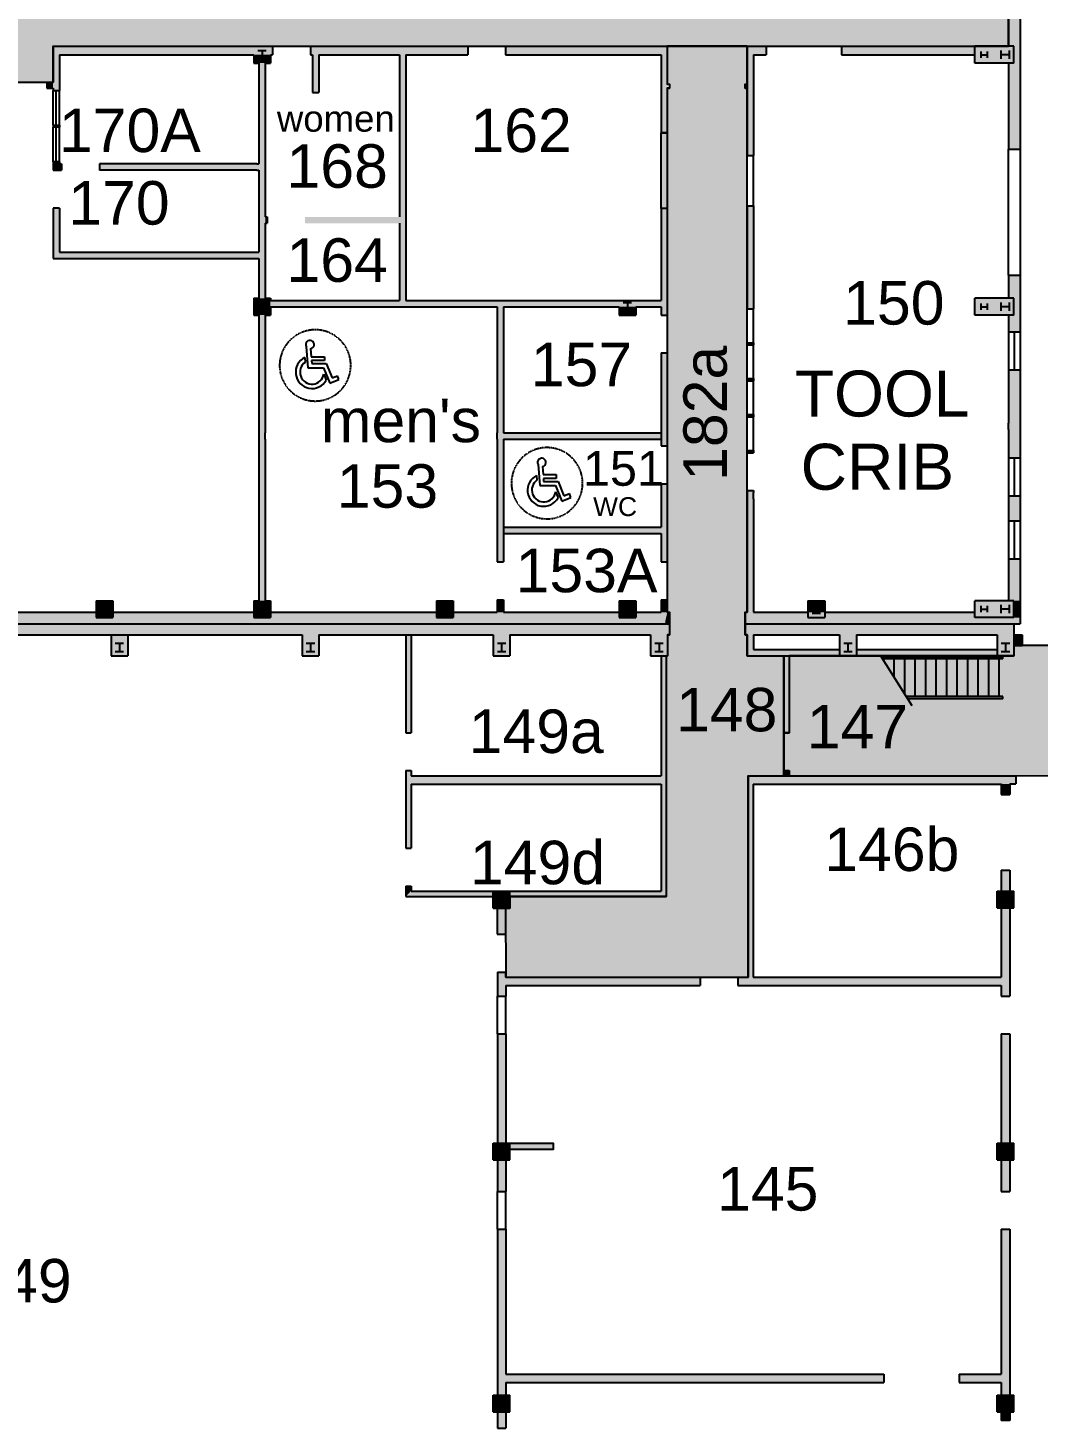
# Model space of a CAD drawing. Extents: x 268 to 100406, y 480 to 72572.
# Drawn here: x 1705 to 2667, y 1691 to 3025 of the extents above; entities that cross this region are included whole.
import ezdxf

# ---------------------------------------------------------------- set-up
doc = ezdxf.new("R2010")
doc.units = 0
doc.header["$LTSCALE"] = 0.5
doc.linetypes.add('DASH', pattern=[6, 3, -3])
doc.layers.get('0').update_dxf_attribs({"linetype": 'CONTINUOUS'})
for name, color, linetype in [('CORRIDOR_HATCH', 253, 'CONTINUOUS'), ('ROOM_NAMES', 7, 'CONTINUOUS'), ('SOLID', 7, 'CONTINUOUS'), ('STAIR', 7, 'CONTINUOUS'), ('TEXT', 7, 'CONTINUOUS'), ('WALL', 7, 'CONTINUOUS'), ('WALLS', 7, 'CONTINUOUS')]:
    doc.layers.add(name, color=color, linetype=linetype)
doc.styles.add('STANDARD_2', font='arial.ttf')

# ---------------------------------------------------------------- blocks, each defined once
blk = doc.blocks.new('COL')
at = {"layer": 'WALL'}
for p, q in [((-8, 8), (29, 8)), ((-8, -8), (-8, 8)), ((-4, -4), (-4, 4)), ((-4, 0), (4, 0)), ((4, -4), (4, 4)), ((17, -3), (17, 3)), ((23, 0), (17, 0)), ((23, -3), (23, 3)), ((29, -8), (29, 8)), ((-8, -8), (29, -8))]:
    blk.add_line(p, q, dxfattribs=at)
blk = doc.blocks.new('*U37')
at = {"layer": 'SOLID'}
for points in [[(2163.6, 1956.8), (2163.6, 1962.8), (2204.7, 1956.8)], [(2204.7, 1956.8), (2163.6, 1962.8), (2204.7, 1962.8)]]:
    blk.add_solid(points, dxfattribs=at)
blk = doc.blocks.new('*U63')
at = {"layer": 'SOLID'}
for points in [[(2307.5, 2626.7), (2307.5, 2715.3), (2313.5, 2626.7)], [(2313.5, 2626.7), (2307.5, 2715.3), (2313.5, 2715.3)]]:
    blk.add_solid(points, dxfattribs=at)
blk = doc.blocks.new('*U64')
at = {"layer": 'SOLID'}
for points in [[(2307.5, 2516.3), (2307.5, 2590.7), (2313.5, 2516.3)], [(2313.5, 2516.3), (2307.5, 2590.7), (2313.5, 2590.7)], [(2157.5, 2543.3), (2157.5, 2549.3), (2307.5, 2543.3)], [(2307.5, 2543.3), (2157.5, 2549.3), (2307.5, 2549.3)]]:
    blk.add_solid(points, dxfattribs=at)
blk = doc.blocks.new('*U65')
at = {"layer": 'SOLID'}
for points in [[(2307.5, 2852.8), (2307.5, 2924.8), (2313.5, 2852.8)], [(2313.5, 2852.8), (2307.5, 2924.8), (2313.5, 2924.8)]]:
    blk.add_solid(points, dxfattribs=at)
blk = doc.blocks.new('A$C29E779FC')
for p, q in [((531, 915), (538, 814)), ((563, 1145), (597, 702)), ((653, 1103), (666, 934)), ((666, 934), (945, 934)), ((945, 934), (945, 851)), ((597, 702), (926, 702)), ((673, 851), (677, 788)), ((945, 851), (673, 851)), ((677, 788), (984, 788)), ((926, 702), (1059, 375)), ((984, 788), (1107, 487)), ((930, 568), (982, 441)), ((1059, 375), (1249, 451)), ((1107, 487), (1221, 533)), ((1249, 451), (1221, 533))]:
    blk.add_line(p, q)
at = {"linetype": 'DASH'}
for start, end in [(0, 180), (180, 0)]:
    blk.add_arc((750, 750), 750, start, end, dxfattribs=at)
for centre, radius, start, end in [((639, 1189), 88.1, 279.5296, 210.6777), ((682, 607), 343, 116.094, 331.0081), ((682, 607), 252, 124.6842, 350.9794)]:
    blk.add_arc(centre, radius, start, end)
blk = doc.blocks.new('*U89')
at = {"layer": 'CORRIDOR_HATCH'}
for points in [[(2313.5, 3007.3), (2313.5, 3129.3), (2313.6, 3007.3)], [(2313.6, 3007.3), (2313.5, 3129.3), (2313.6, 3129.3)], [(2313.6, 3007.3), (2313.6, 3129.3), (2315.5, 3007.3)], [(2315.5, 3007.3), (2313.6, 3129.3), (2315.5, 3129.3)], [(2315.5, 3007.3), (2315.5, 3129.3), (2315.6, 3007.3)], [(2315.6, 3007.3), (2315.5, 3129.3), (2315.6, 3129.3)], [(2315.6, 3007.3), (2315.6, 3129.3), (2387.5, 3007.3)], [(2387.5, 3007.3), (2315.6, 3129.3), (2387.5, 3129.3)], [(2387.5, 3007.3), (2387.5, 3129.3), (2387.6, 3007.3)], [(2387.6, 3007.3), (2387.5, 3129.3), (2387.6, 3129.3)], [(2387.6, 3007.3), (2387.6, 3129.3), (2389.5, 3007.3)], [(2389.5, 3007.3), (2387.6, 3129.3), (2389.5, 3129.3)], [(1680.5, 2973.3), (1680.5, 3095.3), (1728.5, 2973.3)], [(1728.5, 2973.3), (1680.5, 3095.3), (1728.5, 3095.3)], [(1728.5, 3007.3), (1728.5, 3095.3), (2159.4, 3007.3)], [(2159.4, 3007.3), (1728.5, 3095.3), (2159.4, 3095.3)], [(2159.4, 3007.3), (2159.4, 3095.3), (2159.6, 3007.3)], [(2159.6, 3007.3), (2159.4, 3095.3), (2159.6, 3095.3)], [(2159.6, 3007.3), (2159.6, 3095.3), (2163.6, 3007.3)], [(2163.6, 3007.3), (2159.6, 3095.3), (2163.6, 3095.3)], [(2163.6, 3007.3), (2163.6, 3095.3), (2312.5, 3007.3)], [(2312.5, 3007.3), (2163.6, 3095.3), (2312.5, 3095.3)], [(2312.5, 3007.3), (2312.5, 3095.3), (2313.5, 3007.3)], [(2313.5, 3007.3), (2312.5, 3095.3), (2313.5, 3095.3)], [(2389.5, 3007.3), (2389.5, 3095.3), (2389.6, 3007.3)], [(2389.6, 3007.3), (2389.5, 3095.3), (2389.6, 3095.3)], [(2389.6, 3007.3), (2389.6, 3095.3), (2390.4, 3007.3)], [(2390.4, 3007.3), (2389.6, 3095.3), (2390.4, 3095.3)], [(2390.4, 3007.3), (2390.4, 3095.3), (2424.5, 3007.3)], [(2424.5, 3007.3), (2390.4, 3095.3), (2424.5, 3095.3)], [(2424.5, 3007.3), (2424.5, 3095.3), (2429.5, 3007.3)], [(2429.5, 3007.3), (2424.5, 3095.3), (2429.5, 3095.3)], [(2429.5, 3007.3), (2429.5, 3095.3), (2451.5, 3007.3)], [(2451.5, 3007.3), (2429.5, 3095.3), (2451.5, 3095.3)], [(2451.5, 3007.3), (2451.5, 3095.3), (2582.4, 3007.3)], [(2582.4, 3007.3), (2451.5, 3095.3), (2582.4, 3095.3)], [(2582.4, 3007.3), (2582.4, 3095.3), (2618.4, 3007.3)], [(2618.4, 3007.3), (2582.4, 3095.3), (2618.4, 3095.3)], [(2618.4, 3007.3), (2618.4, 3095.3), (2638.5, 3007.3)], [(2638.5, 3007.3), (2618.4, 3095.3), (2638.5, 3095.3)], [(2313.5, 2971.3), (2313.5, 3007.3), (2313.6, 2971.3)], [(2313.6, 2971.3), (2313.5, 3007.3), (2313.6, 3007.3)], [(2313.6, 2971.3), (2313.6, 3007.3), (2315.5, 2971.3)], [(2315.5, 2971.3), (2313.6, 3007.3), (2315.5, 3007.3)], [(2315.5, 2468.3), (2315.5, 3007.3), (2315.6, 2468.3)], [(2315.6, 2468.3), (2315.5, 3007.3), (2315.6, 3007.3)], [(2315.6, 2120.8), (2315.6, 3007.3), (2387.5, 2120.8)], [(2387.5, 2120.8), (2315.6, 3007.3), (2387.5, 3007.3)], [(2387.5, 2971.3), (2387.5, 3007.3), (2387.6, 2971.3)], [(2387.6, 2971.3), (2387.5, 3007.3), (2387.6, 3007.3)], [(2387.6, 2971.3), (2387.6, 3007.3), (2389.5, 2971.3)], [(2389.5, 2971.3), (2387.6, 3007.3), (2389.5, 3007.3)], [(2313.5, 2468.3), (2313.5, 2967.3), (2313.6, 2468.3)], [(2313.6, 2468.3), (2313.5, 2967.3), (2313.6, 2967.3)], [(2313.6, 2468.3), (2313.6, 2967.3), (2315.5, 2468.3)], [(2315.5, 2468.3), (2313.6, 2967.3), (2315.5, 2967.3)], [(2387.5, 2120.8), (2387.5, 2967.3), (2387.6, 2120.8)], [(2387.6, 2120.8), (2387.5, 2967.3), (2387.6, 2967.3)], [(2387.6, 2468.3), (2387.6, 2967.3), (2389.5, 2468.3)], [(2389.5, 2468.3), (2387.6, 2967.3), (2389.5, 2967.3)], [(2313.6, 2120.8), (2313.6, 2446.8), (2315.5, 2120.8)], [(2315.5, 2120.8), (2313.6, 2446.8), (2315.5, 2446.8)], [(2315.5, 2120.8), (2315.5, 2446.8), (2315.6, 2120.8)], [(2315.6, 2120.8), (2315.5, 2446.8), (2315.6, 2446.8)], [(2387.6, 2120.8), (2387.6, 2446.8), (2389.5, 2120.8)], [(2389.5, 2120.8), (2387.6, 2446.8), (2389.5, 2446.8)], [(2389.5, 2120.8), (2389.5, 2446.8), (2389.6, 2120.8)], [(2389.6, 2120.8), (2389.5, 2446.8), (2389.6, 2446.8)], [(2313.5, 2120.8), (2312.5, 2426.6), (2313.5, 2426.8)], [(2312.5, 2120.8), (2312.5, 2426.6), (2313.5, 2120.8)], [(2313.5, 2120.8), (2313.5, 2426.8), (2313.6, 2120.8)], [(2313.6, 2120.8), (2313.5, 2426.8), (2313.6, 2426.8)], [(2389.6, 2120.8), (2389.6, 2426.8), (2390.4, 2120.8)], [(2390.4, 2120.8), (2389.6, 2426.8), (2390.4, 2426.8)], [(2390.4, 2312.6), (2390.4, 2426.8), (2424.5, 2312.6)], [(2424.5, 2312.6), (2390.4, 2426.8), (2424.5, 2426.6)], [(2429.5, 2312.6), (2429.5, 2426.8), (2451.5, 2312.6)], [(2451.5, 2312.6), (2429.5, 2426.8), (2451.5, 2426.8)], [(2451.5, 2312.6), (2451.5, 2426.8), (2582.4, 2312.7)], [(2582.4, 2312.7), (2451.5, 2426.8), (2582.4, 2426.8)], [(2582.4, 2312.7), (2582.4, 2426.8), (2618.4, 2312.7)], [(2618.4, 2312.7), (2582.4, 2426.8), (2618.4, 2426.8)], [(2618.4, 2312.7), (2618.4, 2426.8), (2638.5, 2312.7)], [(2638.5, 2312.7), (2618.4, 2426.8), (2638.5, 2426.8)], [(2638.5, 2312.7), (2638.5, 2426.8), (2643.6, 2312.7)], [(2643.6, 2312.7), (2638.5, 2426.8), (2643.6, 2426.8)], [(2643.6, 2312.7), (2643.6, 2436.8), (2649.5, 2312.7)], [(2649.5, 2312.7), (2643.6, 2436.8), (2649.5, 2436.8)], [(2649.5, 2312.7), (2649.5, 2436.8), (2689.6, 2312.8)], [(2689.6, 2312.8), (2649.5, 2436.8), (2689.6, 2436.8)], [(2424.5, 2317.6), (2424.5, 2353.6), (2429.5, 2317.6)], [(2429.5, 2317.6), (2424.5, 2353.6), (2429.5, 2353.6)], [(2159.6, 2120.8), (2159.4, 2186.6), (2159.6, 2186.6)], [(2159.6, 2120.8), (2159.6, 2186.6), (2163.6, 2120.8)], [(2163.6, 2120.8), (2159.6, 2186.6), (2163.6, 2186.6)], [(2163.6, 2120.8), (2163.6, 2197.6), (2312.5, 2120.8)], [(2312.5, 2120.8), (2163.6, 2197.6), (2312.5, 2197.6)]]:
    blk.add_solid(points, dxfattribs=at)

msp = doc.modelspace()

# ---------------------------------------------------------------- linework, layer by layer
at = {"layer": 'CORRIDOR_HATCH'}
msp.add_lwpolyline([(747.5, 3085.3), (747.5, 3013.3), (753.5, 3013.3), (753.5, 3005.3), (865.5, 3005.3), (865.5, 2973.3), (945.5, 2973.3), (945.5, 3007.3), (1680.5, 3007.3), (1680.5, 2973.3), (1728.5, 2973.3), (1728.5, 3007.3), (2313.5, 3007.3), (2389.5, 3007.3), (2638.5, 3007.3), (2638.5, 3095.3)], dxfattribs=at)
for points in [[(2313.5, 3007.3), (2313.5, 2971.3), (2315.5, 2971.3), (2315.5, 2967.3), (2313.5, 2967.3), (2313.5, 2468.3), (2315.6, 2468.3), (2315.6, 2446.8), (2313.6, 2446.8), (2313.6, 2426.8), (2312.5, 2426.6), (2312.5, 2197.6), (2163.6, 2197.6), (2163.6, 2186.6), (2159.4, 2186.6), (2159.6, 2120.8), (2390.4, 2120.8), (2390.4, 2312.6), (2424.5, 2312.6), (2424.5, 2426.6), (2389.6, 2426.8), (2389.6, 2446.8), (2387.6, 2446.8), (2387.6, 2468.3), (2389.5, 2468.3), (2389.5, 2967.3), (2387.5, 2967.3), (2387.5, 2971.3), (2389.5, 2971.3), (2389.5, 3007.3)], [(2429.5, 2317.6), (2429.5, 2312.6), (2689.6, 2312.8), (2689.6, 2436.8), (2643.6, 2436.8), (2643.6, 2426.8), (2429.5, 2426.8), (2429.5, 2353.6), (2424.5, 2353.6), (2424.5, 2317.6)]]:
    msp.add_lwpolyline(points, close=True, dxfattribs=at)
at = {"layer": 'SOLID'}
for p, q in [((2307.5, 2639.3), (2307.5, 2633.3)), ((2157.5, 2549.3), (2157.5, 2543.3)), ((2159.6, 2120.8), (2159.6, 2120.8)), ((2159.6, 2120.8), (2159.6, 2120.8))]:
    msp.add_line(p, q, dxfattribs=at)
for points in [[(2638.5, 3113.3), (2649.5, 3113.3), (2638.5, 2909.3), (2649.5, 2909.3)], [(1937.5, 3007.3), (1937.5, 2999.3), (1728.5, 3007.3), (1734.5, 2999.3)], [(1728.5, 3007.3), (1728.5, 2965.3), (1734.5, 2999.3), (1734.5, 2965.3)], [(2123.5, 3007.3), (2123.5, 2999.3), (1973.5, 3007.3), (1973.5, 2999.3)], [(2307.5, 2999.3), (2313.5, 3007.3), (2159.5, 2999.3), (2159.5, 3007.3)], [(2307.5, 2924.8), (2313.5, 2924.8), (2307.5, 2999.3), (2313.5, 3007.3)], [(2389.5, 2903.3), (2395.5, 2903.3), (2389.5, 3007.3), (2395.5, 2999.3)], [(2389.5, 3007.3), (2395.5, 2999.3), (2407.5, 3007.3), (2407.5, 2999.3)], [(2479.5, 3007.3), (2479.5, 2999.3), (2606.5, 3007.3), (2606.5, 2999.3)], [(2606.5, 2991.3), (2606.5, 3007.3), (2643.5, 2991.3), (2643.5, 3007.3)], [(1919.5, 2991.3), (1919.5, 2999.3), (1935.5, 2991.3), (1935.5, 2999.3)], [(1924.5, 2767.3), (1930.5, 2767.3), (1924.5, 2991.3), (1930.5, 2991.3)], [(1981.5, 2963.3), (1975.5, 2963.3), (1981.5, 2999.3), (1975.5, 2999.3)], [(2058.5, 2765.3), (2064.5, 2765.3), (2058.5, 2999.3), (2064.5, 2999.3)], [(1722.5, 2973.3), (1722.5, 2967.3), (1728.5, 2973.3), (1728.5, 2967.3)], [(2387.5, 2967.3), (2389.5, 2967.3), (2387.5, 2971.3), (2389.5, 2971.3)], [(1728.5, 2897.3), (1728.5, 2889.3), (1734.5, 2897.3), (1734.5, 2895.3)], [(1728.5, 2889.3), (1736.5, 2889.3), (1734.5, 2895.3), (1736.5, 2895.3)], [(1772.5, 2889.3), (1772.5, 2895.3), (1924.5, 2889.3), (1924.5, 2895.3)], [(1734.5, 2811.3), (1728.5, 2805.3), (1734.5, 2853.3), (1728.5, 2853.3)], [(2389.5, 2855.3), (2395.5, 2855.3), (2389.5, 2757.3), (2395.5, 2757.3)], [(1932.5, 2838.8), (1930.5, 2838.8), (1932.5, 2844.8), (1930.5, 2844.8)], [(1968.5, 2844.8), (1968.5, 2838.8), (2058.5, 2844.8), (2058.5, 2838.8)], [(2307.5, 2852.8), (2313.5, 2852.8), (2307.5, 2751.3), (2313.5, 2751.3)], [(1924.5, 2811.3), (1924.5, 2805.3), (1734.5, 2811.3), (1728.5, 2805.3)], [(2638.5, 2735.3), (2649.5, 2735.3), (2638.5, 2789.3), (2649.5, 2789.3)], [(1919.5, 2751.3), (1935.5, 2751.3), (1919.5, 2767.3), (1935.5, 2767.3)], [(2307.5, 2759.3), (2307.5, 2765.3), (1935.5, 2759.3), (1935.5, 2765.3)], [(2606.5, 2767.3), (2638.5, 2767.3), (2606.5, 2751.3), (2638.5, 2751.3)], [(1924.5, 2479.3), (1930.5, 2479.3), (1924.5, 2751.3), (1930.5, 2751.3)], [(2151.5, 2759.3), (2157.5, 2759.3), (2151.5, 2516.3), (2157.5, 2516.3)], [(2267.5, 2751.3), (2267.5, 2759.3), (2283.5, 2751.3), (2283.5, 2759.3)], [(2389.5, 2723), (2389.5, 2725), (2395.5, 2723), (2395.5, 2725)], [(2638.5, 2699.3), (2649.5, 2699.3), (2638.5, 2615.3), (2649.5, 2615.3)], [(2389.5, 2688.8), (2395.5, 2688.8), (2389.5, 2690.8), (2395.5, 2690.8)], [(2389.5, 2654.5), (2395.5, 2654.5), (2389.5, 2656.5), (2395.5, 2656.5)], [(2157.5, 2633.3), (2157.5, 2639.3), (2307.5, 2633.3), (2307.5, 2639.3)], [(2389.5, 2620.3), (2395.5, 2620.3), (2389.5, 2622.3), (2395.5, 2622.3)], [(2389.5, 2584.3), (2395.5, 2584.3), (2389.5, 2468.3), (2395.5, 2468.3)], [(2638.5, 2579.3), (2649.5, 2579.3), (2638.5, 2555.3), (2649.5, 2555.3)], [(2638.5, 2519.3), (2638.5, 2479.3), (2649.5, 2519.3), (2649.5, 2479.5)], [(2151.5, 2480.3), (2157.5, 2480.3), (2151.5, 2468.3), (2157.5, 2468.3)], [(2313.5, 2468.3), (2307.5, 2468.3), (2313.5, 2480.3), (2307.5, 2480.3)], [(1435.6, 2468.3), (1435.6, 2457.3), (1935.5, 2468.3), (1935.2, 2457.3)], [(1785.5, 2463.3), (1785.5, 2479.3), (1769.5, 2463.3), (1769.5, 2479.3)], [(1919.5, 2463.3), (1935.5, 2463.3), (1919.5, 2479.3), (1935.5, 2479.3)], [(1935.5, 2468.3), (1935.2, 2457.3), (2313.5, 2468.3), (2315.6, 2457.3)], [(2093.5, 2479.3), (2109.5, 2479.3), (2093.5, 2463.3), (2109.5, 2463.3)], [(2267.5, 2479.3), (2283.5, 2479.3), (2267.5, 2463.3), (2283.5, 2463.3)], [(2606.5, 2468.3), (2606.4, 2457.3), (2387.6, 2468.3), (2387.6, 2457.3)], [(2447.5, 2479.3), (2447.5, 2468.3), (2463.5, 2479.3), (2463.5, 2468.3)], [(2606.5, 2479.3), (2606.5, 2463.3), (2643.5, 2479.3), (2643.5, 2463.3)], [(2649.5, 2479.5), (2643.5, 2479.3), (2649.5, 2463.2), (2643.5, 2463.3)], [(1435.6, 2457.3), (1435.6, 2446.8), (1799.1, 2457.3), (1799.6, 2446.8)], [(2315.6, 2446.8), (2315.6, 2457.3), (1799.6, 2446.8), (1792.8, 2457.3)], [(2387.6, 2446.8), (2387.6, 2457.3), (2627.6, 2446.8), (2643.6, 2457.3)], [(2606.5, 2463.3), (2606.4, 2457.3), (2649.5, 2463.2), (2649.5, 2457.3)], [(2643.6, 2426.8), (2627.6, 2426.8), (2643.6, 2457.3), (2627.6, 2446.8)], [(1783.6, 2426.8), (1799.6, 2426.8), (1783.6, 2446.8), (1799.6, 2446.8)], [(1965.6, 2426.8), (1981.6, 2426.8), (1965.6, 2446.8), (1981.6, 2446.8)], [(2064.4, 2353.6), (2069.4, 2353.6), (2064.4, 2446.8), (2069.4, 2446.8)], [(2147.6, 2426.8), (2163.6, 2426.8), (2147.6, 2446.8), (2163.6, 2446.8)], [(2297.6, 2426.8), (2313.6, 2426.8), (2297.6, 2446.8), (2313.6, 2446.8)], [(2389.6, 2426.8), (2395.6, 2432.8), (2389.6, 2446.8), (2395.6, 2446.8)], [(2493.6, 2426.8), (2477.6, 2426.8), (2493.6, 2446.8), (2477.6, 2446.8)], [(2651.6, 2436.8), (2643.6, 2436.8), (2651.6, 2446.8), (2643.6, 2446.8)], [(2307.5, 2202.6), (2312.5, 2197.6), (2307.5, 2426.8), (2312.5, 2426.8)], [(2389.6, 2426.8), (2395.6, 2432.8), (2477.6, 2426.8), (2477.6, 2432.8)], [(2424.5, 2353.6), (2429.5, 2353.6), (2424.5, 2426.8), (2429.5, 2426.8)], [(2493.6, 2426.8), (2627.6, 2426.8), (2493.6, 2432.8), (2627.6, 2432.8)], [(2064.4, 2243.6), (2069.4, 2243.6), (2064.4, 2317.6), (2069.4, 2317.6)], [(2069.4, 2304.6), (2069.4, 2312.6), (2307.5, 2304.6), (2307.5, 2312.6)], [(2390.4, 2120.8), (2395.4, 2120.8), (2390.4, 2312.6), (2395.4, 2304.6)], [(2390.4, 2312.6), (2395.4, 2304.6), (2645.6, 2312.6), (2645.6, 2304.8)], [(2424.5, 2317.6), (2429.5, 2317.6), (2424.5, 2312.6), (2429.5, 2312.6)], [(2631.6, 2304.8), (2639.6, 2304.8), (2631.6, 2294.8), (2639.6, 2294.8)], [(2631.6, 2202.8), (2639.6, 2202.8), (2631.6, 2222.8), (2639.6, 2222.8)], [(2064.4, 2207.6), (2069.4, 2207.6), (2064.4, 2197.6), (2069.4, 2202.6)], [(2064.4, 2197.6), (2069.4, 2202.6), (2147.6, 2197.6), (2147.6, 2202.6)], [(2147.6, 2186.6), (2163.6, 2186.6), (2147.6, 2202.6), (2163.6, 2202.6)], [(2163.6, 2197.6), (2163.6, 2202.6), (2312.5, 2197.6), (2307.5, 2202.6)], [(2627.6, 2186.8), (2643.6, 2186.8), (2627.6, 2202.8), (2643.6, 2202.8)], [(2151.4, 2161.6), (2159.4, 2161.6), (2151.4, 2186.6), (2159.4, 2186.6)], [(2631.6, 2102.8), (2639.6, 2102.8), (2631.6, 2186.8), (2639.6, 2186.8)], [(2151.6, 2125.6), (2159.6, 2125.6), (2151.6, 2102.8), (2159.6, 2102.8)], [(2344.7, 2112.8), (2344.7, 2120.8), (2159.6, 2112.8), (2159.6, 2120.8)], [(2380.7, 2112.8), (2380.7, 2120.8), (2631.6, 2112.8), (2631.6, 2120.8)], [(2151.6, 1962.8), (2159.6, 1962.8), (2151.6, 2066.8), (2159.6, 2066.8)], [(2631.6, 1962.8), (2639.6, 1962.8), (2631.6, 2066.8), (2639.6, 2066.8)], [(2147.6, 1962.8), (2147.6, 1946.8), (2163.6, 1962.8), (2163.6, 1946.8)], [(2627.6, 1946.8), (2643.6, 1946.8), (2627.6, 1962.8), (2643.6, 1962.8)], [(2151.6, 1916.8), (2159.6, 1916.8), (2151.6, 1946.8), (2159.6, 1946.8)], [(2631.6, 1916.8), (2639.6, 1916.8), (2631.6, 1946.8), (2639.6, 1946.8)], [(2151.6, 1691.4), (2159.6, 1691.4), (2151.6, 1880.8), (2159.6, 1880.8)], [(2631.6, 1880.8), (2639.6, 1880.8), (2631.6, 1722.8), (2639.6, 1722.8)], [(2519.6, 1734.8), (2519.6, 1742.8), (2159.6, 1734.8), (2159.6, 1742.8)], [(2591.6, 1734.8), (2591.6, 1742.8), (2631.6, 1734.8), (2631.6, 1742.8)], [(2163.6, 1706.8), (2147.6, 1706.8), (2163.6, 1722.8), (2147.6, 1722.8)], [(2627.6, 1706.8), (2627.6, 1722.8), (2643.6, 1706.8), (2643.6, 1722.8)], [(2631.6, 1698.6), (2631.6, 1706.8), (2639.6, 1698.6), (2639.6, 1706.8)]]:
    msp.add_solid(points, dxfattribs=at)
at = {"layer": 'STAIR'}
for p, q in [((1728.5, 2932.3), (1728.5, 2965.3)), ((1731.5, 2932.3), (1731.5, 2965.3)), ((1734.5, 2932.3), (1734.5, 2965.3)), ((1728.5, 2897.3), (1728.5, 2930.3)), ((1731.5, 2897.3), (1731.5, 2930.3)), ((1734.5, 2897.3), (1734.5, 2930.3)), ((2638.5, 2789.3), (2638.5, 2909.3)), ((2649.5, 2909.3), (2649.5, 2789.3)), ((2389.5, 2855.3), (2389.5, 2903.3)), ((2395.5, 2855.3), (2395.5, 2903.3)), ((2389.5, 2725), (2389.5, 2757.3)), ((2395.5, 2725), (2395.5, 2757.3)), ((2638.5, 2735.3), (2638.5, 2699.3)), ((2649.5, 2735.3), (2649.5, 2699.3)), ((2389.5, 2690.8), (2389.5, 2723)), ((2395.5, 2690.8), (2395.5, 2723)), ((2389.5, 2656.5), (2389.5, 2688.8)), ((2395.5, 2656.5), (2395.5, 2688.8)), ((2389.5, 2622.3), (2389.5, 2654.5)), ((2395.5, 2622.3), (2395.5, 2654.5)), ((2638.5, 2615.3), (2638.5, 2579.3)), ((2649.5, 2615.3), (2649.5, 2579.3)), ((2638.5, 2555.3), (2638.5, 2519.3)), ((2649.5, 2555.3), (2649.5, 2519.3)), ((2516.4, 2427.5), (2546.5, 2379.4)), ((2633, 2426), (2517.3, 2426)), ((2633, 2424), (2518.6, 2424)), ((2519.4, 2424), (2519.4, 2422.7)), ((2529.4, 2424), (2529.4, 2406.8)), ((2539.4, 2424), (2539.4, 2390.8)), ((2549.4, 2424), (2549.4, 2388)), ((2559.4, 2424), (2559.4, 2388)), ((2569.4, 2424), (2569.4, 2388)), ((2579.4, 2424), (2579.4, 2388)), ((2589.4, 2424), (2589.4, 2388)), ((2599.4, 2424), (2599.4, 2388)), ((2609.4, 2424), (2609.4, 2388)), ((2619.4, 2424), (2619.4, 2388)), ((2629.4, 2424), (2629.4, 2388)), ((2633, 2424), (2633, 2426)), ((2633, 2388), (2541.1, 2388)), ((2633, 2386), (2633, 2388)), ((2633, 2386), (2542.4, 2386))]:
    msp.add_line(p, q, dxfattribs=at)
at = {"layer": 'WALL'}
for p, q in [((2638.5, 3113.3), (2638.5, 3007.3)), ((2649.5, 3113.3), (2649.5, 2909.3)), ((1728.5, 3007.3), (1728.5, 2973.3)), ((1728.5, 3007.3), (1937.5, 3007.3)), ((1919.5, 3007.3), (1924.5, 3007.3)), ((1923.5, 3003.3), (1931.5, 3003.3)), ((1927.5, 3003.3), (1927.5, 2995.3)), ((1930.5, 3007.3), (1935.5, 3007.3)), ((1937.5, 3007.3), (1937.5, 2999.3)), ((1973.5, 3007.3), (1973.5, 2999.3)), ((1973.5, 3007.3), (2123.5, 3007.3)), ((2123.5, 3007.3), (2123.5, 2999.3)), ((2159.5, 3007.3), (2159.5, 2999.3)), ((2159.5, 3007.3), (2313.5, 3007.3)), ((2313.5, 3007.3), (2313.5, 2971.3)), ((2389.5, 3007.3), (2407.5, 3007.3)), ((2389.5, 3007.3), (2389.5, 2903.3)), ((2407.5, 3007.3), (2407.5, 2999.3)), ((2479.5, 3007.3), (2479.5, 2999.3)), ((2479.5, 3007.3), (2638.5, 3007.3)), ((1734.5, 2999.3), (1734.5, 2965.3)), ((1734.5, 2999.3), (1919.5, 2999.3)), ((1919.5, 2999.3), (1919.5, 2991.3)), ((1919.5, 2991.3), (1924.5, 2991.3)), ((1923.5, 2995.3), (1931.5, 2995.3)), ((1924.5, 2991.3), (1924.5, 2895.3)), ((1930.5, 2991.3), (1930.5, 2844.8)), ((1930.5, 2991.3), (1935.5, 2991.3)), ((1935.5, 2999.3), (1935.5, 2991.3)), ((1935.5, 2999.3), (1937.5, 2999.3)), ((1973.5, 2999.3), (1975.5, 2999.3)), ((1975.5, 2999.3), (1975.5, 2963.3)), ((1981.5, 2999.3), (1981.5, 2963.3)), ((1981.5, 2999.3), (2058.5, 2999.3)), ((2058.5, 2999.3), (2058.5, 2844.8)), ((2064.5, 2999.3), (2064.5, 2765.3)), ((2064.5, 2999.3), (2123.5, 2999.3)), ((2159.5, 2999.3), (2307.5, 2999.3)), ((2307.5, 2999.3), (2307.5, 2924.8)), ((2395.5, 2999.3), (2407.5, 2999.3)), ((2395.5, 2999.3), (2395.5, 2903.3)), ((2479.5, 2999.3), (2606.5, 2999.3)), ((2638.5, 2991.3), (2638.5, 2909.3)), ((1722.5, 2973.3), (1722.5, 2967.3)), ((1722.5, 2973.3), (1728.5, 2973.3)), ((1722.5, 2967.3), (1728.5, 2967.3)), ((1728.5, 2967.3), (1728.5, 2965.3)), ((1728.5, 2965.3), (1734.5, 2965.3)), ((1975.5, 2963.3), (1981.5, 2963.3)), ((2313.5, 2971.3), (2315.5, 2971.3)), ((2313.5, 2967.3), (2315.5, 2967.3)), ((2313.5, 2967.3), (2313.5, 2924.8)), ((2315.5, 2971.3), (2315.5, 2967.3)), ((2387.5, 2971.3), (2387.5, 2967.3)), ((2387.5, 2971.3), (2389.5, 2971.3)), ((2387.5, 2967.3), (2389.5, 2967.3)), ((1728.5, 2932.3), (1734.5, 2932.3)), ((1728.5, 2932.3), (1728.5, 2930.3)), ((1734.5, 2930.3), (1728.5, 2930.3)), ((1734.5, 2932.3), (1734.5, 2930.3)), ((2313.5, 2924.8), (2307.5, 2924.8)), ((2638.5, 2909.3), (2649.5, 2909.3)), ((1734.5, 2897.3), (1728.5, 2897.3)), ((1728.5, 2897.3), (1728.5, 2889.3)), ((1734.5, 2897.3), (1734.5, 2895.3)), ((1734.5, 2895.3), (1736.5, 2895.3)), ((1736.5, 2895.3), (1736.5, 2889.3)), ((1772.5, 2895.3), (1772.5, 2889.3)), ((1922.5, 2895.3), (1772.5, 2895.3)), ((1922.5, 2895.3), (1924.5, 2895.3)), ((2389.5, 2903.3), (2395.5, 2903.3)), ((1728.5, 2889.3), (1736.5, 2889.3)), ((1922.5, 2889.3), (1772.5, 2889.3)), ((1922.5, 2889.3), (1924.5, 2889.3)), ((1924.5, 2889.3), (1924.5, 2811.3)), ((1728.5, 2853.3), (1728.5, 2805.3)), ((1734.5, 2853.3), (1728.5, 2853.3)), ((1734.5, 2853.3), (1734.5, 2811.3)), ((2389.5, 2855.3), (2395.5, 2855.3)), ((2389.5, 2855.3), (2389.5, 2757.3)), ((2395.5, 2855.3), (2395.5, 2765.3)), ((1930.5, 2844.8), (1932.5, 2844.8)), ((1932.5, 2844.8), (1932.5, 2838.8)), ((2313.5, 2852.8), (2307.5, 2852.8)), ((2307.5, 2852.8), (2307.5, 2765.3)), ((2313.5, 2852.8), (2313.5, 2751.3)), ((1930.5, 2838.8), (1932.5, 2838.8)), ((1930.5, 2838.8), (1930.5, 2767.3)), ((2058.5, 2838.8), (2058.5, 2765.3)), ((1728.5, 2805.3), (1924.5, 2805.3)), ((1734.5, 2811.3), (1924.5, 2811.3)), ((1924.5, 2805.3), (1924.5, 2767.3)), ((2638.5, 2789.3), (2649.5, 2789.3)), ((2638.5, 2789.3), (2638.5, 2767.3)), ((2649.5, 2789.3), (2649.5, 2735.3)), ((1919.5, 2767.3), (1924.5, 2767.3)), ((1919.5, 2767.3), (1919.5, 2751.3)), ((1923.5, 2763.3), (1931.5, 2763.3)), ((1927.5, 2763.3), (1927.5, 2755.3)), ((1930.5, 2767.3), (1935.5, 2767.3)), ((1935.5, 2767.3), (1935.5, 2765.3)), ((1935.5, 2765.3), (2058.5, 2765.3)), ((2064.5, 2765.3), (2307.5, 2765.3)), ((2271.5, 2763.3), (2279.5, 2763.3)), ((2275.5, 2763.3), (2275.5, 2755.3)), ((2395.5, 2765.3), (2395.5, 2759.3)), ((1919.5, 2751.3), (1924.5, 2751.3)), ((1923.5, 2755.3), (1931.5, 2755.3)), ((1924.5, 2751.3), (1924.5, 2479.3)), ((1930.5, 2751.3), (1930.5, 2639.3)), ((1930.5, 2751.3), (1935.5, 2751.3)), ((1935.5, 2759.3), (2151.5, 2759.3)), ((1935.5, 2759.3), (1935.5, 2751.3)), ((2151.5, 2759.3), (2151.5, 2639.3)), ((2157.5, 2759.3), (2157.5, 2639.3)), ((2157.5, 2759.3), (2267.5, 2759.3)), ((2267.5, 2759.3), (2267.5, 2751.3)), ((2267.5, 2751.3), (2283.5, 2751.3)), ((2271.5, 2755.3), (2279.5, 2755.3)), ((2283.5, 2759.3), (2307.5, 2759.3)), ((2283.5, 2759.3), (2283.5, 2751.3)), ((2307.5, 2759.3), (2307.5, 2751.3)), ((2307.5, 2751.3), (2313.5, 2751.3)), ((2389.5, 2757.3), (2395.5, 2757.3)), ((2395.5, 2759.3), (2395.5, 2757.3)), ((2638.5, 2751.3), (2638.5, 2735.3)), ((2638.5, 2735.3), (2649.5, 2735.3)), ((2644, 2735.3), (2644, 2699.3)), ((2389.5, 2725), (2395.5, 2725)), ((2389.5, 2725), (2389.5, 2723)), ((2389.5, 2723), (2395.5, 2723)), ((2395.5, 2725), (2395.5, 2723)), ((2307.5, 2715.3), (2313.5, 2715.3)), ((2307.5, 2715.3), (2307.5, 2639.3)), ((2313.5, 2715.3), (2313.5, 2626.7)), ((2638.5, 2699.3), (2649.5, 2699.3)), ((2638.5, 2699.3), (2638.5, 2648.3)), ((2649.5, 2699.3), (2649.5, 2615.3)), ((2389.5, 2690.8), (2395.5, 2690.8)), ((2389.5, 2690.8), (2389.5, 2688.8)), ((2389.5, 2688.8), (2395.5, 2688.8)), ((2395.5, 2690.8), (2395.5, 2688.8)), ((2389.5, 2656.5), (2395.5, 2656.5)), ((2389.5, 2656.5), (2389.5, 2654.5)), ((2389.5, 2654.5), (2395.5, 2654.5)), ((2395.5, 2656.5), (2395.5, 2654.5)), ((2638.5, 2642.3), (2638.5, 2648.3)), ((2638.5, 2642.3), (2638.5, 2615.3)), ((1930.5, 2633.3), (1930.5, 2639.3)), ((1930.5, 2633.3), (1930.5, 2479.3)), ((2151.5, 2633.3), (2151.5, 2639.3)), ((2151.5, 2633.3), (2151.5, 2516.3)), ((2157.5, 2639.3), (2307.5, 2639.3)), ((2157.5, 2633.3), (2307.5, 2633.3)), ((2157.5, 2633.3), (2157.5, 2549.3)), ((2307.5, 2633.3), (2307.5, 2626.7)), ((2307.5, 2626.7), (2313.5, 2626.7)), ((2389.5, 2622.3), (2395.5, 2622.3)), ((2389.5, 2622.3), (2389.5, 2620.3)), ((2389.5, 2620.3), (2395.5, 2620.3)), ((2395.5, 2622.3), (2395.5, 2620.3)), ((2638.5, 2615.3), (2649.5, 2615.3)), ((2644, 2615.3), (2644, 2579.3)), ((2307.5, 2590.7), (2313.5, 2590.7)), ((2307.5, 2590.7), (2307.5, 2549.3)), ((2313.5, 2590.7), (2313.5, 2516.3)), ((2389.5, 2584.3), (2395.5, 2584.3)), ((2389.5, 2584.3), (2389.5, 2468.3)), ((2395.5, 2584.3), (2395.5, 2582.3)), ((2395.5, 2576.3), (2395.5, 2582.3)), ((2395.5, 2576.3), (2395.5, 2468.3)), ((2638.5, 2579.3), (2649.5, 2579.3)), ((2638.5, 2579.3), (2638.5, 2555.3)), ((2649.5, 2579.3), (2649.5, 2555.3)), ((2157.5, 2549.3), (2307.5, 2549.3)), ((2638.5, 2555.3), (2649.5, 2555.3)), ((2644, 2555.3), (2644, 2519.3)), ((2157.5, 2543.3), (2307.5, 2543.3)), ((2157.5, 2543.3), (2157.5, 2516.3)), ((2307.5, 2543.3), (2307.5, 2516.3)), ((2151.5, 2516.3), (2157.5, 2516.3)), ((2307.5, 2516.3), (2313.5, 2516.3)), ((2638.5, 2519.3), (2649.5, 2519.3)), ((2638.5, 2519.3), (2638.5, 2479.3)), ((2649.5, 2519.3), (2649.5, 2457.3)), ((2151.5, 2480.3), (2157.5, 2480.3)), ((2151.5, 2480.3), (2151.5, 2468.3)), ((2157.5, 2480.3), (2157.5, 2468.3)), ((2307.5, 2480.3), (2307.5, 2468.3)), ((2307.5, 2480.3), (2313.5, 2480.3)), ((2313.5, 2480.3), (2313.5, 2468.3)), ((1485.5, 2468.3), (1769.5, 2468.3)), ((1769.5, 2479.3), (1785.5, 2479.3)), ((1769.5, 2479.3), (1769.5, 2463.3)), ((1773.5, 2475.3), (1781.5, 2475.3)), ((1773.5, 2467.3), (1781.5, 2467.3)), ((1777.5, 2475.3), (1777.5, 2467.3)), ((1785.5, 2479.3), (1785.5, 2463.3)), ((1785.5, 2468.3), (1919.5, 2468.3)), ((1919.5, 2479.3), (1919.5, 2463.3)), ((1919.5, 2479.3), (1924.5, 2479.3)), ((1923.5, 2475.3), (1931.5, 2475.3)), ((1923.5, 2467.3), (1931.5, 2467.3)), ((1927.5, 2475.3), (1927.5, 2467.3)), ((1930.5, 2479.3), (1935.5, 2479.3)), ((1935.5, 2479.3), (1935.5, 2463.3)), ((1935.5, 2468.3), (2093.5, 2468.3)), ((2093.5, 2479.3), (2109.5, 2479.3)), ((2093.5, 2479.3), (2093.5, 2463.3)), ((2097.5, 2475.3), (2105.5, 2475.3)), ((2097.5, 2467.3), (2105.5, 2467.3)), ((2101.5, 2475.3), (2101.5, 2467.3)), ((2109.5, 2479.3), (2109.5, 2463.3)), ((2109.5, 2468.3), (2151.5, 2468.3)), ((2157.5, 2468.3), (2267.5, 2468.3)), ((2267.5, 2479.3), (2283.5, 2479.3)), ((2267.5, 2479.3), (2267.5, 2463.3)), ((2271.5, 2475.3), (2279.5, 2475.3)), ((2271.5, 2467.3), (2279.5, 2467.3)), ((2275.5, 2475.3), (2275.5, 2467.3)), ((2283.5, 2479.3), (2283.5, 2463.3)), ((2283.5, 2468.3), (2307.5, 2468.3)), ((2313.5, 2468.3), (2315.6, 2468.3)), ((2315.6, 2468.3), (2315.6, 2446.8)), ((2387.6, 2468.3), (2389.5, 2468.3)), ((2387.6, 2468.3), (2387.6, 2446.8)), ((2395.5, 2468.3), (2447.5, 2468.3)), ((2447.5, 2479.3), (2463.5, 2479.3)), ((2447.5, 2479.3), (2447.5, 2463.3)), ((2451.5, 2475.3), (2459.5, 2475.3)), ((2451.5, 2467.3), (2459.5, 2467.3)), ((2455.5, 2475.3), (2455.5, 2467.3)), ((2463.5, 2479.3), (2463.5, 2463.3)), ((2463.5, 2468.3), (2518.5, 2468.3)), ((2518.5, 2468.3), (2524.5, 2468.3)), ((2524.5, 2468.3), (2606.5, 2468.3)), ((2606.5, 2463.3), (2606.5, 2479.3)), ((2643.5, 2479.3), (2606.5, 2479.3)), ((2612.5, 2468.3), (2612.5, 2474.3)), ((2612.5, 2471.3), (2618.5, 2471.3)), ((2618.5, 2468.3), (2618.5, 2474.3)), ((2631.5, 2467.3), (2631.5, 2475.3)), ((2639.5, 2471.3), (2631.5, 2471.3)), ((2639.5, 2467.3), (2639.5, 2475.3)), ((2643.5, 2463.3), (2643.5, 2479.3)), ((1435.6, 2457.3), (2315.6, 2457.3)), ((1435.6, 2457.3), (2315.6, 2457.3)), ((1769.5, 2463.3), (1785.5, 2463.3)), ((1919.5, 2463.3), (1935.5, 2463.3)), ((2093.5, 2463.3), (2109.5, 2463.3)), ((2267.5, 2463.3), (2283.5, 2463.3)), ((2387.6, 2457.3), (2649.5, 2457.3)), ((2387.6, 2457.3), (2643.6, 2457.3)), ((2447.5, 2463.3), (2463.5, 2463.3)), ((2643.5, 2463.3), (2606.5, 2463.3)), ((2643.6, 2457.3), (2643.6, 2426.8)), ((1579.6, 2446.8), (1783.6, 2446.8)), ((1777.6, 2446.8), (1805.6, 2446.8)), ((1783.6, 2446.8), (1783.6, 2426.8)), ((1799.6, 2446.8), (1799.6, 2426.8)), ((1799.6, 2446.8), (1965.6, 2446.8)), ((1965.6, 2446.8), (1965.6, 2426.8)), ((1981.6, 2446.8), (1981.6, 2426.8)), ((1981.6, 2446.8), (2147.6, 2446.8)), ((2064.4, 2446.6), (2064.4, 2446.8)), ((2064.4, 2446.6), (2064.4, 2353.6)), ((2069.4, 2446.6), (2069.4, 2446.8)), ((2069.4, 2446.6), (2069.4, 2353.6)), ((2147.6, 2446.8), (2147.6, 2426.8)), ((2163.6, 2446.8), (2163.6, 2426.8)), ((2163.6, 2446.8), (2297.6, 2446.8)), ((2297.6, 2446.8), (2297.6, 2426.8)), ((2313.6, 2446.8), (2313.6, 2426.8)), ((2313.6, 2446.8), (2315.6, 2446.8)), ((2387.6, 2446.8), (2389.6, 2446.8)), ((2389.6, 2446.8), (2389.6, 2426.8)), ((2395.6, 2446.8), (2395.6, 2432.8)), ((2395.6, 2446.8), (2477.6, 2446.8)), ((2477.6, 2446.8), (2477.6, 2426.8)), ((2493.6, 2446.8), (2493.6, 2426.8)), ((2493.6, 2446.8), (2627.6, 2446.8)), ((2627.6, 2446.8), (2627.6, 2426.8)), ((2643.6, 2446.8), (2645.6, 2446.8)), ((2643.6, 2446.8), (2651.6, 2446.8)), ((2651.6, 2446.8), (2651.6, 2436.8)), ((1783.6, 2426.8), (1799.6, 2426.8)), ((1787.6, 2438.8), (1795.6, 2438.8)), ((1787.6, 2430.8), (1795.6, 2430.8)), ((1791.6, 2438.8), (1791.6, 2430.8)), ((1965.6, 2426.8), (1981.6, 2426.8)), ((1969.6, 2438.8), (1977.6, 2438.8)), ((1969.6, 2430.8), (1977.6, 2430.8)), ((1973.6, 2438.8), (1973.6, 2430.8)), ((2147.6, 2426.8), (2163.6, 2426.8)), ((2151.6, 2438.8), (2159.6, 2438.8)), ((2151.6, 2430.8), (2159.6, 2430.8)), ((2155.6, 2438.8), (2155.6, 2430.8)), ((2297.6, 2426.8), (2313.6, 2426.8)), ((2301.6, 2438.8), (2309.6, 2438.8)), ((2301.6, 2430.8), (2309.6, 2430.8)), ((2305.6, 2438.8), (2305.6, 2430.8)), ((2307.5, 2426.6), (2307.5, 2426.8)), ((2307.5, 2426.6), (2307.5, 2312.6)), ((2312.5, 2426.6), (2312.5, 2426.8)), ((2312.5, 2426.6), (2312.5, 2197.6)), ((2389.6, 2426.8), (2493.6, 2426.8)), ((2395.6, 2432.8), (2477.6, 2432.8)), ((2424.5, 2426.6), (2424.5, 2426.8)), ((2424.5, 2426.6), (2424.5, 2353.6)), ((2429.5, 2426.6), (2429.5, 2426.8)), ((2429.5, 2426.6), (2429.5, 2353.6)), ((2481.6, 2438.8), (2489.6, 2438.8)), ((2481.6, 2430.8), (2489.6, 2430.8)), ((2485.6, 2438.8), (2485.6, 2430.8)), ((2493.6, 2432.8), (2627.6, 2432.8)), ((2493.6, 2426.8), (2627.6, 2426.8)), ((2627.6, 2426.8), (2643.6, 2426.8)), ((2631.6, 2438.8), (2639.6, 2438.8)), ((2631.6, 2430.8), (2639.6, 2430.8)), ((2635.6, 2438.8), (2635.6, 2430.8)), ((2643.6, 2436.8), (2651.6, 2436.8)), ((2064.4, 2353.6), (2069.4, 2353.6)), ((2424.5, 2353.6), (2429.5, 2353.6)), ((2064.4, 2317.6), (2064.4, 2243.6)), ((2064.4, 2317.6), (2069.4, 2317.6)), ((2069.4, 2317.6), (2069.4, 2312.6)), ((2069.4, 2312.6), (2307.5, 2312.6)), ((2390.4, 2312.8), (2390.4, 2120.8)), ((2390.4, 2312.6), (2645.6, 2312.6)), ((2424.5, 2317.6), (2424.5, 2312.6)), ((2424.5, 2317.6), (2429.5, 2317.6)), ((2429.5, 2317.6), (2429.5, 2312.6)), ((2645.6, 2312.6), (2645.6, 2304.8)), ((2069.4, 2304.6), (2307.5, 2304.6)), ((2069.4, 2304.6), (2069.4, 2243.6)), ((2307.5, 2304.6), (2307.5, 2202.6)), ((2395.4, 2304.6), (2631.4, 2304.6)), ((2395.4, 2304.6), (2395.4, 2120.8)), ((2631.6, 2304.8), (2631.6, 2294.8)), ((2631.6, 2304.8), (2631.6, 2294.8)), ((2631.6, 2294.8), (2639.6, 2294.8)), ((2639.6, 2304.8), (2639.6, 2294.8)), ((2639.6, 2304.8), (2645.6, 2304.8)), ((2064.4, 2243.6), (2069.4, 2243.6)), ((2631.6, 2222.8), (2639.6, 2222.8)), ((2631.6, 2222.8), (2631.6, 2202.8)), ((2639.6, 2222.8), (2639.6, 2202.8)), ((2064.4, 2207.6), (2064.4, 2197.6)), ((2064.4, 2207.6), (2069.4, 2207.6)), ((2069.4, 2207.6), (2069.4, 2202.6)), ((2069.4, 2202.6), (2307.5, 2202.6)), ((2147.6, 2186.6), (2147.6, 2202.6)), ((2147.6, 2202.6), (2163.6, 2202.6)), ((2163.6, 2186.6), (2163.6, 2202.6)), ((2627.6, 2186.8), (2627.6, 2202.8)), ((2627.6, 2202.8), (2643.6, 2202.8)), ((2643.6, 2186.8), (2643.6, 2202.8)), ((2064.4, 2197.6), (2147.6, 2197.6)), ((2147.6, 2186.6), (2163.6, 2186.6)), ((2151.4, 2186.6), (2151.4, 2161.6)), ((2151.4, 2186.6), (2151.4, 2186.6)), ((2151.6, 2190.6), (2151.6, 2198.6)), ((2151.6, 2194.6), (2159.6, 2194.6)), ((2159.4, 2186.6), (2159.4, 2161.6)), ((2159.4, 2186.6), (2159.4, 2186.6)), ((2159.6, 2190.6), (2159.6, 2198.6)), ((2163.6, 2197.6), (2312.5, 2197.6)), ((2627.6, 2186.8), (2643.6, 2186.8)), ((2631.6, 2190.8), (2631.6, 2198.8)), ((2631.6, 2194.8), (2639.6, 2194.8)), ((2631.6, 2186.8), (2631.6, 2120.8)), ((2639.6, 2190.8), (2639.6, 2198.8)), ((2639.6, 2186.8), (2639.6, 2102.8)), ((2151.4, 2161.6), (2159.4, 2161.6)), ((2151.6, 2125.6), (2159.6, 2125.6)), ((2151.6, 2125.6), (2151.6, 2102.8)), ((2159.6, 2120.8), (2159.6, 2125.6)), ((2159.6, 2120.8), (2344.7, 2120.8)), ((2344.7, 2120.8), (2344.7, 2112.8)), ((2380.7, 2120.8), (2380.7, 2112.8)), ((2380.7, 2120.8), (2390.4, 2120.8)), ((2395.4, 2120.8), (2631.6, 2120.8)), ((2159.6, 2112.8), (2344.7, 2112.8)), ((2159.6, 2112.8), (2159.6, 2102.8)), ((2380.7, 2112.8), (2631.6, 2112.8)), ((2631.6, 2112.8), (2631.6, 2102.8)), ((2151.6, 2102.8), (2159.6, 2102.8)), ((2151.6, 2066.8), (2151.6, 2102.8)), ((2159.6, 2066.8), (2159.6, 2102.8)), ((2631.6, 2102.8), (2639.6, 2102.8)), ((2151.6, 2066.8), (2159.6, 2066.8)), ((2151.6, 2066.8), (2151.6, 1962.8)), ((2159.6, 2066.8), (2159.6, 1962.8)), ((2631.6, 2066.8), (2639.6, 2066.8)), ((2631.6, 2066.8), (2631.6, 1962.8)), ((2639.6, 2066.8), (2639.6, 1962.8)), ((2147.6, 1946.8), (2147.6, 1962.8)), ((2147.6, 1962.8), (2163.6, 1962.8)), ((2163.6, 1946.8), (2163.6, 1962.8)), ((2163.6, 1962.8), (2204.7, 1962.8)), ((2204.7, 1962.8), (2204.7, 1956.8)), ((2627.6, 1946.8), (2627.6, 1962.8)), ((2627.6, 1962.8), (2643.6, 1962.8)), ((2643.6, 1946.8), (2643.6, 1962.8)), ((2147.6, 1946.8), (2163.6, 1946.8)), ((2151.6, 1950.8), (2151.6, 1958.8)), ((2151.6, 1954.8), (2159.6, 1954.8)), ((2151.6, 1946.8), (2151.6, 1916.8)), ((2159.6, 1950.8), (2159.6, 1958.8)), ((2159.6, 1946.8), (2159.6, 1916.8)), ((2204.7, 1956.8), (2163.6, 1956.8)), ((2627.6, 1946.8), (2643.6, 1946.8)), ((2631.6, 1950.8), (2631.6, 1958.8)), ((2631.6, 1954.8), (2639.6, 1954.8)), ((2631.6, 1946.8), (2631.6, 1916.8)), ((2639.6, 1950.8), (2639.6, 1958.8)), ((2639.6, 1946.8), (2639.6, 1916.8)), ((2151.6, 1916.8), (2159.6, 1916.8)), ((2151.6, 1880.8), (2151.6, 1916.8)), ((2159.6, 1880.8), (2159.6, 1916.8)), ((2631.6, 1916.8), (2639.6, 1916.8)), ((2151.6, 1880.8), (2159.6, 1880.8)), ((2151.6, 1880.8), (2151.6, 1722.8)), ((2159.6, 1880.8), (2159.6, 1742.8)), ((2631.6, 1880.8), (2639.6, 1880.8)), ((2631.6, 1880.8), (2631.6, 1742.8)), ((2639.6, 1880.8), (2639.6, 1722.8)), ((2159.6, 1742.8), (2519.6, 1742.8)), ((2159.6, 1734.8), (2519.6, 1734.8)), ((2159.6, 1734.8), (2159.6, 1722.8)), ((2519.6, 1742.8), (2519.6, 1734.8)), ((2591.6, 1742.8), (2591.6, 1734.8)), ((2591.6, 1742.8), (2631.6, 1742.8)), ((2591.6, 1734.8), (2631.6, 1734.8)), ((2631.6, 1734.8), (2631.6, 1722.8)), ((2147.6, 1706.8), (2147.6, 1722.8)), ((2147.6, 1722.8), (2163.6, 1722.8)), ((2163.6, 1706.8), (2163.6, 1722.8)), ((2627.6, 1706.8), (2627.6, 1722.8)), ((2627.6, 1722.8), (2643.6, 1722.8)), ((2643.6, 1706.8), (2643.6, 1722.8)), ((2147.6, 1706.8), (2163.6, 1706.8)), ((2151.6, 1710.8), (2151.6, 1718.8)), ((2151.6, 1714.8), (2159.6, 1714.8)), ((2151.6, 1706.8), (2151.6, 1691.4)), ((2159.6, 1710.8), (2159.6, 1718.8)), ((2159.6, 1706.8), (2159.6, 1691.4)), ((2627.6, 1706.8), (2643.6, 1706.8)), ((2631.6, 1710.8), (2631.6, 1718.8)), ((2631.6, 1714.8), (2639.6, 1714.8)), ((2631.6, 1706.8), (2631.6, 1698.6)), ((2639.6, 1710.8), (2639.6, 1718.8)), ((2639.6, 1706.8), (2639.6, 1698.6)), ((2639.6, 1698.6), (2631.6, 1698.6)), ((2151.6, 1691.4), (2159.6, 1691.4))]:
    msp.add_line(p, q, dxfattribs=at)
for points in [[(2307.5, 2924.8), (2313.5, 2924.8), (2313.5, 2852.8), (2307.5, 2852.8)], [(2163.6, 1962.8), (2204.7, 1962.8), (2204.7, 1956.8), (2163.6, 1956.8)]]:
    msp.add_lwpolyline(points, close=True, dxfattribs=at)
at = {"layer": 'WALLS'}
msp.add_solid([(2313.5, 2468.3), (2315.6, 2468.3), (2311.3, 2458.4), (2315.6, 2457.3)], dxfattribs=at)

# ---------------------------------------------------------------- block references
at = {"layer": 'CORRIDOR_HATCH'}
msp.add_blockref('*U89', (0, 0), dxfattribs=at)
at = {"layer": 'ROOM_NAMES', "color": 1, "xscale": 0.0452138717635648, "yscale": 0.0452138717635648, "zscale": 0.0452138717635648}
for p in [(1944.2, 2669.5), (2165, 2557.3)]:
    msp.add_blockref('A$C29E779FC', p, dxfattribs=at)
at = {"layer": 'SOLID'}
for name in ['*U65', '*U63', '*U64', '*U37']:
    msp.add_blockref(name, (0, 0), dxfattribs=at)
at = {"layer": 'WALL', "xscale": -1}
for p in [(2635.5, 2999.3), (2635.5, 2759.3)]:
    msp.add_blockref('COL', p, dxfattribs=at)

# ---------------------------------------------------------------- texts
at = {"layer": 'ROOM_NAMES', "style": 'STANDARD_2'}
for s, p in [('TOOL', (2434.9, 2654.7)), ('CRIB', (2440.5, 2585))]:
    msp.add_text(s, height=43.79, dxfattribs=at).set_placement(p)
at = {"layer": 'ROOM_NAMES', "linetype": 'CONTINUOUS', "style": 'STANDARD_2'}
msp.add_text('WC', height=18, dxfattribs=at).set_placement((2242.8, 2559.9))
at = {"layer": 'TEXT', "style": 'STANDARD_2'}
for s, height, p in [('170A', 41.42, (1734, 2906.6)), ('162', 41.42, (2126, 2906.6)), ('women', 24.94, (1941.6, 2926)), ('168', 41.42, (1950.8, 2872.6)), ('170', 41.42, (1742.9, 2837.5)), ('164', 41.42, (1950.8, 2783)), ('150', 41.42, (2481, 2742.3)), ('157', 41.42, (2183.5, 2683.6)), ("men's", 41.42, (1983.5, 2630.3)), ('151', 33.14, (2233.1, 2588.8)), ('153', 41.42, (1998.7, 2567.9)), ('153A', 41.42, (2169, 2487.4)), ('148', 41.42, (2321.8, 2354.9)), ('149a', 41.42, (2124.3, 2334.3)), ('147', 41.42, (2446.3, 2338.7)), ('146b', 41.42, (2463, 2221.9)), ('149d', 41.42, (2125.5, 2209.3)), ('145', 41.42, (2360.9, 1898.5)), ('149', 41.42, (1649.6, 1811))]:
    msp.add_text(s, height=height, dxfattribs=at).set_placement(p)
msp.add_text('182a', height=41.42, rotation=90, dxfattribs=at).set_placement((2370.2, 2593.4))

doc.saveas('drawing.dxf')
